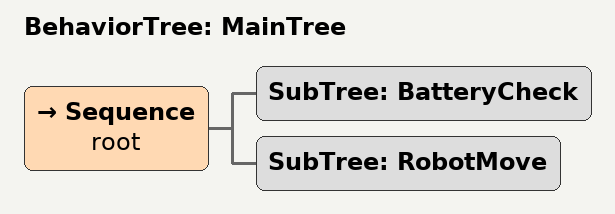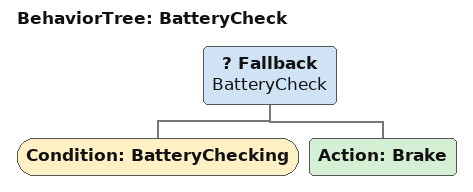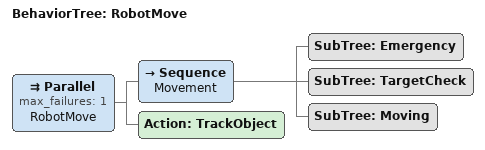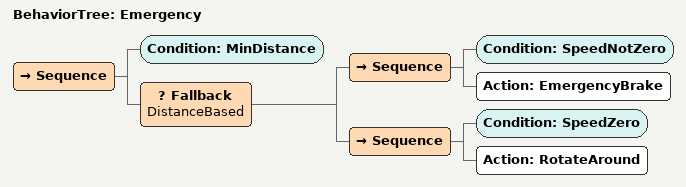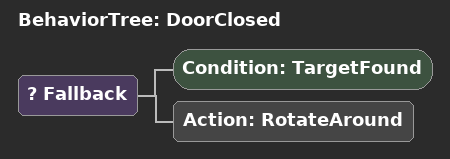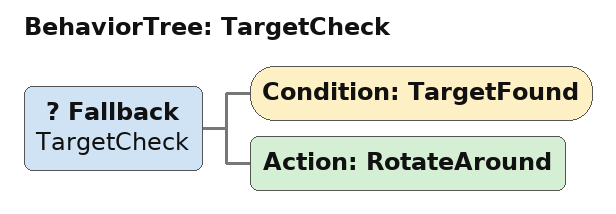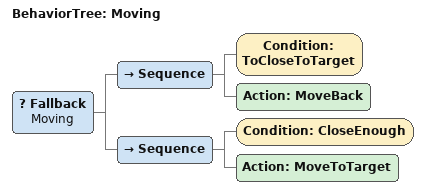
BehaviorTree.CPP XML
<root BTCPP_format="4" >
    <BehaviorTree ID="MainTree">
        <Sequence name="root">
            <SubTree ID="BatteryCheck"/>
            <SubTree ID="RobotMove"/>
        </Sequence>
    </BehaviorTree>

    <BehaviorTree ID="BatteryCheck">
        <Fallback name="BatteryCheck">
            <Condition ID="BatteryChecking"/>
            <Action ID="Brake"/>
        </Fallback>
    </BehaviorTree>

    <BehaviorTree ID="RobotMove">
        <Parallel max_failures="1" name="RobotMove">
            <Sequence name="Movement">
                <SubTree ID="Emergency"/>
                <SubTree ID="TargetCheck"/>
                <SubTree ID="Moving"/>
            </Sequence>
            <Action ID="TrackObject"/>
        </Parallel>
    </BehaviorTree>

    <BehaviorTree ID="Emergency">
        <Sequence>
            <Condition ID="MinDistance"/>
            <Fallback name="DistanceBased">
                <Sequence>
                    <Condition ID="SpeedNotZero"/>
                    <Action ID="EmergencyBrake"/>
                </Sequence>
                <Sequence>
                    <Condition ID="SpeedZero"/>
                    <Action ID="RotateAround"/>
                </Sequence>
            </Fallback>
        </Sequence>
    </BehaviorTree>

    <BehaviorTree ID="DoorClosed">
        <Fallback>
            <Condition ID="TargetFound"/>
            <Action ID="RotateAround"/>
        </Fallback>
    </BehaviorTree>

    <BehaviorTree ID="TargetCheck">
        <Fallback name="TargetCheck">
            <Condition ID="TargetFound"/>
            <Action ID="RotateAround"/>
        </Fallback>
    </BehaviorTree>

    <BehaviorTree ID="Moving">
        <Fallback name="Moving">
            <Sequence>
                <Condition ID="ToCloseToTarget"/>
                <Action ID="MoveBack"/>
            </Sequence>
            <Sequence>
                <Condition ID="CloseEnough"/>
                <Action ID="MoveToTarget"/>
            </Sequence>
        </Fallback>
    </BehaviorTree>
 </root>
